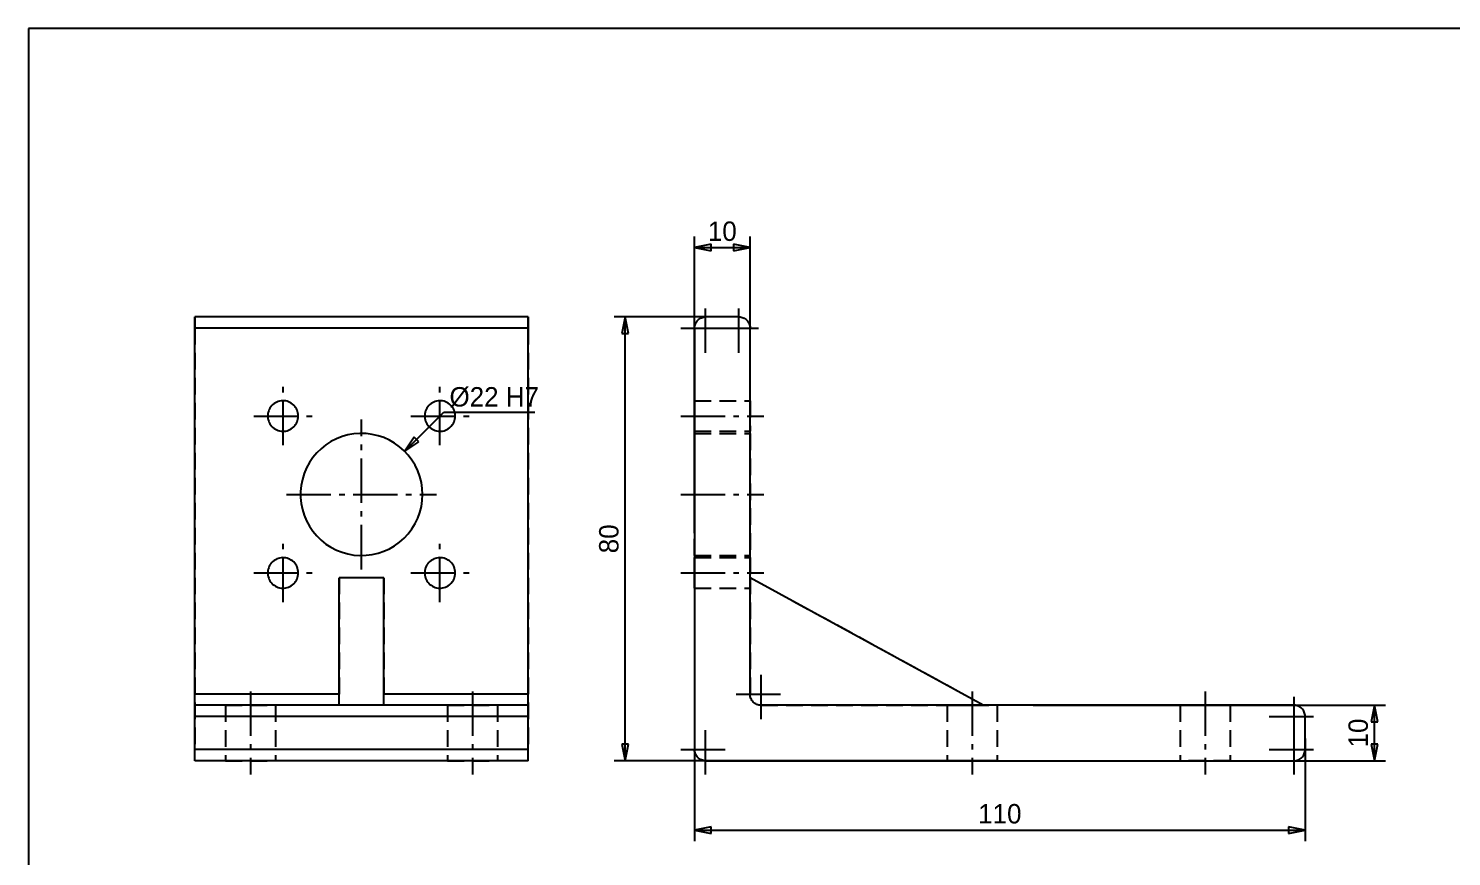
# Model space of a CAD drawing. Header units: millimetres. Extents: x 10 to 410, y 10 to 287.
# Drawn here: x 10 to 266.4, y 137.7 to 287 of the extents above; entities that cross this region are included whole.
import ezdxf
from ezdxf.enums import TextEntityAlignment as Align

# ---------------------------------------------------------------- set-up
doc = ezdxf.new("R2010")
doc.units = ezdxf.units.MM
doc.linetypes.add('CENTER', pattern=[12, 8, -1.5, 1, -1.5])
doc.linetypes.add('HIDDEN', pattern=[4.5, 3, -1.5])

msp = doc.modelspace()

# ---------------------------------------------------------------- linework, layer by layer
at = {"layer": 'CERCEVE', "linetype": 'CONTINUOUS'}
for p, q in [((410, 287), (10, 287)), ((10, 287), (10, 10))]:
    msp.add_line(p, q, dxfattribs=at)
at = {"layer": 'EKSEN', "linetype": 'CENTER'}
for p, q in [((132, 228.5), (132, 237.5)), ((138, 228.5), (138, 237.5)), ((80, 233), (60, 233)), ((127.5, 233), (136.5, 233)), ((133.5, 233), (142.5, 233)), ((55.86, 211.89), (55.86, 222.39)), ((84.14, 211.89), (84.14, 222.39)), ((50.61, 217.14), (61.11, 217.14)), ((70, 189.5), (70, 216.5)), ((78.89, 217.14), (89.39, 217.14)), ((127.5, 217.14), (142.5, 217.14)), ((56.5, 203), (83.5, 203)), ((127.5, 203), (142.5, 203)), ((55.86, 183.61), (55.86, 194.11)), ((84.14, 183.61), (84.14, 194.11)), ((50.61, 188.86), (61.11, 188.86)), ((78.89, 188.86), (89.39, 188.86)), ((127.5, 188.86), (142.5, 188.86)), ((142, 162.5), (142, 171.5)), ((58.75, 167), (47.25, 167)), ((50, 167.5), (50, 152.5)), ((92.75, 167), (81.25, 167)), ((90, 167.5), (90, 152.5)), ((137.5, 167), (146.5, 167)), ((180, 167.5), (180, 152.5)), ((222, 167.5), (222, 152.5)), ((238, 158.5), (238, 167.5)), ((80, 163), (60, 163)), ((233.5, 163), (242.5, 163)), ((132, 152.5), (132, 161.5)), ((238, 152.5), (238, 161.5)), ((80, 157), (60, 157)), ((127.5, 157), (136.5, 157)), ((233.5, 157), (242.5, 157))]:
    msp.add_line(p, q, dxfattribs=at)
at = {"layer": 'GIZLI', "linetype": 'HIDDEN'}
for p, q in [((40, 233), (40, 235)), ((100, 235), (40, 235)), ((100, 233), (100, 235)), ((130.0096, 233.196), (130.0384, 233.3902)), ((130.0384, 233.3902), (130.0861, 233.5806)), ((130.0861, 233.5806), (130.1522, 233.7654)), ((130.1522, 233.7654), (130.2362, 233.9428)), ((130.2362, 233.9428), (130.3371, 234.1111)), ((130.3371, 234.1111), (130.454, 234.2688)), ((130.454, 234.2688), (130.5858, 234.4142)), ((130.5858, 234.4142), (130.7312, 234.546)), ((130.7312, 234.546), (130.8889, 234.6629)), ((130.8889, 234.6629), (131.0572, 234.7638)), ((131.0572, 234.7638), (131.2346, 234.8478)), ((131.2346, 234.8478), (131.4194, 234.9139)), ((131.4194, 234.9139), (131.6098, 234.9616)), ((131.6098, 234.9616), (131.804, 234.9904)), ((131.804, 234.9904), (132, 235)), ((138, 235), (132, 235)), ((138, 235), (138.196, 234.9904)), ((138.196, 234.9904), (138.3902, 234.9616)), ((138.3902, 234.9616), (138.5806, 234.9139)), ((138.5806, 234.9139), (138.7654, 234.8478)), ((138.7654, 234.8478), (138.9428, 234.7638)), ((138.9428, 234.7638), (139.1111, 234.6629)), ((139.1111, 234.6629), (139.2688, 234.546)), ((139.2688, 234.546), (139.4142, 234.4142)), ((139.4142, 234.4142), (139.546, 234.2688)), ((139.546, 234.2688), (139.6629, 234.1111)), ((139.6629, 234.1111), (139.7638, 233.9428)), ((139.7638, 233.9428), (139.8478, 233.7654)), ((139.8478, 233.7654), (139.9139, 233.5806)), ((139.9139, 233.5806), (139.9616, 233.3902)), ((139.9616, 233.3902), (139.9904, 233.196)), ((40, 233), (40, 157)), ((100, 233), (100, 157)), ((130, 233), (130.0096, 233.196)), ((130, 233), (130, 157)), ((139.9904, 233.196), (140, 233)), ((140, 167), (140, 233)), ((53.2758, 218.0806), (53.195, 217.8186)), ((53.3823, 218.3332), (53.2758, 218.0806)), ((53.5135, 218.5739), (53.3823, 218.3332)), ((53.6679, 218.8005), (53.5135, 218.5739)), ((53.8441, 219.0105), (53.6679, 218.8005)), ((54.0404, 219.2019), (53.8441, 219.0105)), ((54.2547, 219.3728), (54.0404, 219.2019)), ((54.485, 219.5216), (54.2547, 219.3728)), ((54.729, 219.6466), (54.485, 219.5216)), ((54.9842, 219.7468), (54.729, 219.6466)), ((55.2481, 219.8211), (54.9842, 219.7468)), ((55.5181, 219.8687), (55.2481, 219.8211)), ((55.7914, 219.8891), (55.5181, 219.8687)), ((56.0655, 219.8823), (55.7914, 219.8891)), ((56.3375, 219.8482), (56.0655, 219.8823)), ((56.6048, 219.7872), (56.3375, 219.8482)), ((56.8647, 219.6999), (56.6048, 219.7872)), ((57.1146, 219.5871), (56.8647, 219.6999)), ((57.352, 219.4501), (57.1146, 219.5871)), ((57.5746, 219.29), (57.352, 219.4501)), ((57.7802, 219.1086), (57.5746, 219.29)), ((57.9666, 218.9077), (57.7802, 219.1086)), ((58.1322, 218.6891), (57.9666, 218.9077)), ((58.2751, 218.4552), (58.1322, 218.6891)), ((58.3941, 218.2082), (58.2751, 218.4552)), ((58.4878, 217.9506), (58.3941, 218.2082)), ((58.5555, 217.6849), (58.4878, 217.9506)), ((81.5558, 218.0806), (81.475, 217.8186)), ((81.6623, 218.3332), (81.5558, 218.0806)), ((81.7935, 218.5739), (81.6623, 218.3332)), ((81.9479, 218.8005), (81.7935, 218.5739)), ((82.1241, 219.0105), (81.9479, 218.8005)), ((82.3204, 219.2019), (82.1241, 219.0105)), ((82.5347, 219.3728), (82.3204, 219.2019)), ((82.765, 219.5216), (82.5347, 219.3728)), ((83.009, 219.6466), (82.765, 219.5216)), ((83.2642, 219.7468), (83.009, 219.6466)), ((83.5281, 219.8211), (83.2642, 219.7468)), ((83.7981, 219.8687), (83.5281, 219.8211)), ((84.0714, 219.8891), (83.7981, 219.8687)), ((84.3455, 219.8823), (84.0714, 219.8891)), ((84.6175, 219.8482), (84.3455, 219.8823)), ((84.8848, 219.7872), (84.6175, 219.8482)), ((85.1447, 219.6999), (84.8848, 219.7872)), ((85.3946, 219.5871), (85.1447, 219.6999)), ((85.632, 219.4501), (85.3946, 219.5871)), ((85.8546, 219.29), (85.632, 219.4501)), ((86.0602, 219.1086), (85.8546, 219.29)), ((86.2466, 218.9077), (86.0602, 219.1086)), ((86.4122, 218.6891), (86.2466, 218.9077)), ((86.5551, 218.4552), (86.4122, 218.6891)), ((86.6741, 218.2082), (86.5551, 218.4552)), ((86.7678, 217.9506), (86.6741, 218.2082)), ((86.8355, 217.6849), (86.7678, 217.9506)), ((130, 217.14), (130, 219.89)), ((130, 219.89), (130, 214.39)), ((130, 217.14), (130, 219.89)), ((130, 219.89), (130, 214.39)), ((130, 219.89), (140, 219.89)), ((130, 219.89), (140, 219.89)), ((140, 217.14), (140, 219.89)), ((140, 219.89), (140, 214.39)), ((140, 217.14), (140, 219.89)), ((140, 219.89), (140, 214.39)), ((53.1407, 217.5499), (53.1134, 217.2771)), ((53.1134, 217.2771), (53.1134, 217.0029)), ((53.1134, 217.0029), (53.1407, 216.7301)), ((53.195, 217.8186), (53.1407, 217.5499)), ((53.1407, 216.7301), (53.195, 216.4614)), ((53.195, 216.4614), (53.2758, 216.1994)), ((53.2758, 216.1994), (53.3823, 215.9468)), ((53.3823, 215.9468), (53.5135, 215.7061)), ((53.5135, 215.7061), (53.6679, 215.4795)), ((53.6679, 215.4795), (53.8441, 215.2695)), ((57.7802, 215.1714), (57.9666, 215.3723)), ((57.9666, 215.3723), (58.1322, 215.5909)), ((58.1322, 215.5909), (58.2751, 215.8248)), ((58.2751, 215.8248), (58.3941, 216.0718)), ((58.3941, 216.0718), (58.4878, 216.3294)), ((58.4878, 216.3294), (58.5555, 216.5951)), ((58.5963, 217.4138), (58.5555, 217.6849)), ((58.5555, 216.5951), (58.5963, 216.8662)), ((58.61, 217.14), (58.5963, 217.4138)), ((58.5963, 216.8662), (58.61, 217.14)), ((81.4207, 217.5499), (81.3934, 217.2771)), ((81.3934, 217.2771), (81.3934, 217.0029)), ((81.3934, 217.0029), (81.4207, 216.7301)), ((81.475, 217.8186), (81.4207, 217.5499)), ((81.4207, 216.7301), (81.475, 216.4614)), ((81.475, 216.4614), (81.5558, 216.1994)), ((81.5558, 216.1994), (81.6623, 215.9468)), ((81.6623, 215.9468), (81.7935, 215.7061)), ((81.7935, 215.7061), (81.9479, 215.4795)), ((81.9479, 215.4795), (82.1241, 215.2695)), ((86.0602, 215.1714), (86.2466, 215.3723)), ((86.2466, 215.3723), (86.4122, 215.5909)), ((86.4122, 215.5909), (86.5551, 215.8248)), ((86.5551, 215.8248), (86.6741, 216.0718)), ((86.6741, 216.0718), (86.7678, 216.3294)), ((86.7678, 216.3294), (86.8355, 216.5951)), ((86.8763, 217.4138), (86.8355, 217.6849)), ((86.8355, 216.5951), (86.8763, 216.8662)), ((86.89, 217.14), (86.8763, 217.4138)), ((86.8763, 216.8662), (86.89, 217.14)), ((130, 214.39), (130, 217.14)), ((130, 214.39), (130, 217.14)), ((140, 214.39), (140, 217.14)), ((140, 214.39), (140, 217.14)), ((53.8441, 215.2695), (54.0404, 215.0781)), ((54.0404, 215.0781), (54.2547, 214.9072)), ((54.2547, 214.9072), (54.485, 214.7584)), ((54.485, 214.7584), (54.729, 214.6334)), ((54.729, 214.6334), (54.9842, 214.5332)), ((54.9842, 214.5332), (55.2481, 214.4589)), ((55.2481, 214.4589), (55.5181, 214.4113)), ((55.5181, 214.4113), (55.7914, 214.3909)), ((55.7914, 214.3909), (56.0655, 214.3977)), ((56.0655, 214.3977), (56.3375, 214.4318)), ((56.3375, 214.4318), (56.6048, 214.4928)), ((56.6048, 214.4928), (56.8647, 214.5801)), ((56.8647, 214.5801), (57.1146, 214.6929)), ((57.1146, 214.6929), (57.352, 214.8299)), ((57.352, 214.8299), (57.5746, 214.99)), ((57.5746, 214.99), (57.7802, 215.1714)), ((65.4758, 213.0266), (64.5, 212.5263)), ((66.4966, 213.4272), (65.4758, 213.0266)), ((67.5523, 213.7242), (66.4966, 213.4272)), ((68.6322, 213.9146), (67.5523, 213.7242)), ((69.7258, 213.9966), (68.6322, 213.9146)), ((70.822, 213.9692), (69.7258, 213.9966)), ((71.9101, 213.8329), (70.822, 213.9692)), ((72.9792, 213.5889), (71.9101, 213.8329)), ((74.0188, 213.2396), (72.9792, 213.5889)), ((75.0183, 212.7886), (74.0188, 213.2396)), ((82.1241, 215.2695), (82.3204, 215.0781)), ((82.3204, 215.0781), (82.5347, 214.9072)), ((82.5347, 214.9072), (82.765, 214.7584)), ((82.765, 214.7584), (83.009, 214.6334)), ((83.009, 214.6334), (83.2642, 214.5332)), ((83.2642, 214.5332), (83.5281, 214.4589)), ((83.5281, 214.4589), (83.7981, 214.4113)), ((83.7981, 214.4113), (84.0714, 214.3909)), ((84.0714, 214.3909), (84.3455, 214.3977)), ((84.3455, 214.3977), (84.6175, 214.4318)), ((84.6175, 214.4318), (84.8848, 214.4928)), ((84.8848, 214.4928), (85.1447, 214.5801)), ((85.1447, 214.5801), (85.3946, 214.6929)), ((85.3946, 214.6929), (85.632, 214.8299)), ((85.632, 214.8299), (85.8546, 214.99)), ((85.8546, 214.99), (86.0602, 215.1714)), ((130, 214.39), (140, 214.39)), ((130, 214.39), (140, 214.39)), ((130, 203), (130, 214)), ((130, 214), (130, 192)), ((130, 214), (140, 214)), ((140, 203), (140, 214)), ((140, 214), (140, 192)), ((61.9364, 210.4819), (61.2315, 209.6418)), ((62.7215, 211.2476), (61.9364, 210.4819)), ((63.5788, 211.9313), (62.7215, 211.2476)), ((64.5, 212.5263), (63.5788, 211.9313)), ((75.968, 212.2403), (75.0183, 212.7886)), ((76.8584, 211.6001), (75.968, 212.2403)), ((77.6806, 210.8745), (76.8584, 211.6001)), ((78.4265, 210.0707), (77.6806, 210.8745)), ((60.0893, 207.7727), (59.6634, 206.7622)), ((60.6138, 208.7358), (60.0893, 207.7727)), ((61.2315, 209.6418), (60.6138, 208.7358)), ((79.0886, 209.1965), (78.4265, 210.0707)), ((79.6604, 208.2608), (79.0886, 209.1965)), ((80.1362, 207.2728), (79.6604, 208.2608)), ((59.3401, 205.7143), (59.1229, 204.6395)), ((59.6634, 206.7622), (59.3401, 205.7143)), ((80.5113, 206.2423), (80.1362, 207.2728)), ((80.7819, 205.1796), (80.5113, 206.2423)), ((80.9453, 204.0952), (80.7819, 205.1796)), ((59.1229, 204.6395), (59.0137, 203.5483)), ((59.0137, 203.5483), (59.0137, 202.4517)), ((81, 203), (80.9453, 204.0952)), ((80.9453, 201.9048), (81, 203)), ((130, 192), (130, 203)), ((140, 192), (140, 203)), ((59.0137, 202.4517), (59.1229, 201.3605)), ((59.1229, 201.3605), (59.3401, 200.2857)), ((59.3401, 200.2857), (59.6634, 199.2378)), ((80.5113, 199.7577), (80.7819, 200.8204)), ((80.7819, 200.8204), (80.9453, 201.9048)), ((59.6634, 199.2378), (60.0893, 198.2273)), ((60.0893, 198.2273), (60.6138, 197.2642)), ((79.0886, 196.8035), (79.6604, 197.7392)), ((79.6604, 197.7392), (80.1362, 198.7272)), ((80.1362, 198.7272), (80.5113, 199.7577)), ((60.6138, 197.2642), (61.2315, 196.3582)), ((61.2315, 196.3582), (61.9364, 195.5181)), ((61.9364, 195.5181), (62.7215, 194.7524)), ((76.8584, 194.3999), (77.6806, 195.1255)), ((77.6806, 195.1255), (78.4265, 195.9293)), ((78.4265, 195.9293), (79.0886, 196.8035)), ((62.7215, 194.7524), (63.5788, 194.0687)), ((63.5788, 194.0687), (64.5, 193.4737)), ((64.5, 193.4737), (65.4758, 192.9734)), ((65.4758, 192.9734), (66.4966, 192.5728)), ((66.4966, 192.5728), (67.5523, 192.2758)), ((71.9101, 192.1671), (72.9792, 192.4111)), ((72.9792, 192.4111), (74.0188, 192.7604)), ((74.0188, 192.7604), (75.0183, 193.2114)), ((75.0183, 193.2114), (75.968, 193.7597)), ((75.968, 193.7597), (76.8584, 194.3999)), ((53.2758, 189.8006), (53.195, 189.5386)), ((53.3823, 190.0532), (53.2758, 189.8006)), ((53.5135, 190.2939), (53.3823, 190.0532)), ((53.6679, 190.5205), (53.5135, 190.2939)), ((53.8441, 190.7305), (53.6679, 190.5205)), ((54.0404, 190.9219), (53.8441, 190.7305)), ((54.2547, 191.0928), (54.0404, 190.9219)), ((54.485, 191.2416), (54.2547, 191.0928)), ((54.729, 191.3666), (54.485, 191.2416)), ((54.9842, 191.4668), (54.729, 191.3666)), ((55.2481, 191.5411), (54.9842, 191.4668)), ((55.5181, 191.5887), (55.2481, 191.5411)), ((55.7914, 191.6091), (55.5181, 191.5887)), ((56.0655, 191.6023), (55.7914, 191.6091)), ((56.3375, 191.5682), (56.0655, 191.6023)), ((56.6048, 191.5072), (56.3375, 191.5682)), ((56.8647, 191.4199), (56.6048, 191.5072)), ((57.1146, 191.3071), (56.8647, 191.4199)), ((57.352, 191.1701), (57.1146, 191.3071)), ((57.5746, 191.01), (57.352, 191.1701)), ((57.7802, 190.8286), (57.5746, 191.01)), ((57.9666, 190.6277), (57.7802, 190.8286)), ((58.1322, 190.4091), (57.9666, 190.6277)), ((58.2751, 190.1752), (58.1322, 190.4091)), ((58.3941, 189.9282), (58.2751, 190.1752)), ((58.4878, 189.6706), (58.3941, 189.9282)), ((67.5523, 192.2758), (68.6322, 192.0854)), ((68.6322, 192.0854), (69.7258, 192.0034)), ((69.7258, 192.0034), (70.822, 192.0308)), ((70.822, 192.0308), (71.9101, 192.1671)), ((81.5558, 189.8006), (81.475, 189.5386)), ((81.6623, 190.0532), (81.5558, 189.8006)), ((81.7935, 190.2939), (81.6623, 190.0532)), ((81.9479, 190.5205), (81.7935, 190.2939)), ((82.1241, 190.7305), (81.9479, 190.5205)), ((82.3204, 190.9219), (82.1241, 190.7305)), ((82.5347, 191.0928), (82.3204, 190.9219)), ((82.765, 191.2416), (82.5347, 191.0928)), ((83.009, 191.3666), (82.765, 191.2416)), ((83.2642, 191.4668), (83.009, 191.3666)), ((83.5281, 191.5411), (83.2642, 191.4668)), ((83.7981, 191.5887), (83.5281, 191.5411)), ((84.0714, 191.6091), (83.7981, 191.5887)), ((84.3455, 191.6023), (84.0714, 191.6091)), ((84.6175, 191.5682), (84.3455, 191.6023)), ((84.8848, 191.5072), (84.6175, 191.5682)), ((85.1447, 191.4199), (84.8848, 191.5072)), ((85.3946, 191.3071), (85.1447, 191.4199)), ((85.632, 191.1701), (85.3946, 191.3071)), ((85.8546, 191.01), (85.632, 191.1701)), ((86.0602, 190.8286), (85.8546, 191.01)), ((86.2466, 190.6277), (86.0602, 190.8286)), ((86.4122, 190.4091), (86.2466, 190.6277)), ((86.5551, 190.1752), (86.4122, 190.4091)), ((86.6741, 189.9282), (86.5551, 190.1752)), ((86.7678, 189.6706), (86.6741, 189.9282)), ((130, 192), (140, 192)), ((130, 188.86), (130, 191.61)), ((130, 191.61), (130, 186.11)), ((130, 188.86), (130, 191.61)), ((130, 191.61), (130, 186.11)), ((130, 191.61), (140, 191.61)), ((130, 191.61), (140, 191.61)), ((140, 188.86), (140, 191.61)), ((140, 191.61), (140, 186.11)), ((140, 188.86), (140, 191.61)), ((140, 191.61), (140, 186.11)), ((53.1407, 189.2699), (53.1134, 188.9971)), ((53.1134, 188.9971), (53.1134, 188.7229)), ((53.1134, 188.7229), (53.1407, 188.4501)), ((53.195, 189.5386), (53.1407, 189.2699)), ((53.1407, 188.4501), (53.195, 188.1814)), ((53.195, 188.1814), (53.2758, 187.9194)), ((53.2758, 187.9194), (53.3823, 187.6668)), ((53.3823, 187.6668), (53.5135, 187.4261)), ((53.5135, 187.4261), (53.6679, 187.1995)), ((53.6679, 187.1995), (53.8441, 186.9895)), ((57.9666, 187.0923), (58.1322, 187.3109)), ((58.1322, 187.3109), (58.2751, 187.5448)), ((58.2751, 187.5448), (58.3941, 187.7918)), ((58.3941, 187.7918), (58.4878, 188.0494)), ((58.5555, 189.4049), (58.4878, 189.6706)), ((58.4878, 188.0494), (58.5555, 188.3151)), ((58.5963, 189.1338), (58.5555, 189.4049)), ((58.5555, 188.3151), (58.5963, 188.5862)), ((58.61, 188.86), (58.5963, 189.1338)), ((58.5963, 188.5862), (58.61, 188.86)), ((66, 188), (66, 167)), ((74, 188), (74, 167)), ((81.4207, 189.2699), (81.3934, 188.9971)), ((81.3934, 188.9971), (81.3934, 188.7229)), ((81.3934, 188.7229), (81.4207, 188.4501)), ((81.475, 189.5386), (81.4207, 189.2699)), ((81.4207, 188.4501), (81.475, 188.1814)), ((81.475, 188.1814), (81.5558, 187.9194)), ((81.5558, 187.9194), (81.6623, 187.6668)), ((81.6623, 187.6668), (81.7935, 187.4261)), ((81.7935, 187.4261), (81.9479, 187.1995)), ((81.9479, 187.1995), (82.1241, 186.9895)), ((86.2466, 187.0923), (86.4122, 187.3109)), ((86.4122, 187.3109), (86.5551, 187.5448)), ((86.5551, 187.5448), (86.6741, 187.7918)), ((86.6741, 187.7918), (86.7678, 188.0494)), ((86.8355, 189.4049), (86.7678, 189.6706)), ((86.7678, 188.0494), (86.8355, 188.3151)), ((86.8763, 189.1338), (86.8355, 189.4049)), ((86.8355, 188.3151), (86.8763, 188.5862)), ((86.89, 188.86), (86.8763, 189.1338)), ((86.8763, 188.5862), (86.89, 188.86)), ((130, 186.11), (130, 188.86)), ((130, 186.11), (130, 188.86)), ((140, 186.11), (140, 188.86)), ((140, 186.11), (140, 188.86)), ((140, 188), (140, 167)), ((140, 188), (140, 167)), ((182, 165), (140, 188)), ((53.8441, 186.9895), (54.0404, 186.7981)), ((54.0404, 186.7981), (54.2547, 186.6272)), ((54.2547, 186.6272), (54.485, 186.4784)), ((54.485, 186.4784), (54.729, 186.3534)), ((54.729, 186.3534), (54.9842, 186.2532)), ((54.9842, 186.2532), (55.2481, 186.1789)), ((55.2481, 186.1789), (55.5181, 186.1313)), ((55.5181, 186.1313), (55.7914, 186.1109)), ((55.7914, 186.1109), (56.0655, 186.1177)), ((56.0655, 186.1177), (56.3375, 186.1518)), ((56.3375, 186.1518), (56.6048, 186.2128)), ((56.6048, 186.2128), (56.8647, 186.3001)), ((56.8647, 186.3001), (57.1146, 186.4129)), ((57.1146, 186.4129), (57.352, 186.5499)), ((57.352, 186.5499), (57.5746, 186.71)), ((57.5746, 186.71), (57.7802, 186.8914)), ((57.7802, 186.8914), (57.9666, 187.0923)), ((82.1241, 186.9895), (82.3204, 186.7981)), ((82.3204, 186.7981), (82.5347, 186.6272)), ((82.5347, 186.6272), (82.765, 186.4784)), ((82.765, 186.4784), (83.009, 186.3534)), ((83.009, 186.3534), (83.2642, 186.2532)), ((83.2642, 186.2532), (83.5281, 186.1789)), ((83.5281, 186.1789), (83.7981, 186.1313)), ((83.7981, 186.1313), (84.0714, 186.1109)), ((84.0714, 186.1109), (84.3455, 186.1177)), ((84.3455, 186.1177), (84.6175, 186.1518)), ((84.6175, 186.1518), (84.8848, 186.2128)), ((84.8848, 186.2128), (85.1447, 186.3001)), ((85.1447, 186.3001), (85.3946, 186.4129)), ((85.3946, 186.4129), (85.632, 186.5499)), ((85.632, 186.5499), (85.8546, 186.71)), ((85.8546, 186.71), (86.0602, 186.8914)), ((86.0602, 186.8914), (86.2466, 187.0923)), ((130, 186.11), (140, 186.11)), ((130, 186.11), (140, 186.11)), ((66, 165), (66, 167)), ((74, 165), (74, 167)), ((140.0096, 166.804), (140, 167)), ((140.0096, 166.804), (140, 167)), ((140.0096, 166.804), (140, 167)), ((140.0384, 166.6098), (140.0096, 166.804)), ((140.0384, 166.6098), (140.0096, 166.804)), ((140.0384, 166.6098), (140.0096, 166.804)), ((66, 165), (40, 165)), ((54.5, 165), (45.5, 165)), ((45.5, 165), (50, 165)), ((54.5, 165), (45.5, 165)), ((45.5, 165), (50, 165)), ((45.5, 165), (45.5, 155)), ((45.5, 165), (45.5, 155)), ((50, 165), (54.5, 165)), ((50, 165), (54.5, 165)), ((54.5, 165), (54.5, 155)), ((54.5, 165), (54.5, 155)), ((74, 165), (66, 165)), ((100, 165), (74, 165)), ((94.5, 165), (85.5, 165)), ((85.5, 165), (90, 165)), ((94.5, 165), (85.5, 165)), ((85.5, 165), (90, 165)), ((85.5, 165), (85.5, 155)), ((85.5, 165), (85.5, 155)), ((90, 165), (94.5, 165)), ((90, 165), (94.5, 165)), ((94.5, 165), (94.5, 155)), ((94.5, 165), (94.5, 155)), ((140.0861, 166.4194), (140.0384, 166.6098)), ((140.0861, 166.4194), (140.0384, 166.6098)), ((140.0861, 166.4194), (140.0384, 166.6098)), ((140.1522, 166.2346), (140.0861, 166.4194)), ((140.1522, 166.2346), (140.0861, 166.4194)), ((140.1522, 166.2346), (140.0861, 166.4194)), ((140.2362, 166.0572), (140.1522, 166.2346)), ((140.2362, 166.0572), (140.1522, 166.2346)), ((140.2362, 166.0572), (140.1522, 166.2346)), ((140.3371, 165.8889), (140.2362, 166.0572)), ((140.3371, 165.8889), (140.2362, 166.0572)), ((140.3371, 165.8889), (140.2362, 166.0572)), ((140.454, 165.7312), (140.3371, 165.8889)), ((140.454, 165.7312), (140.3371, 165.8889)), ((140.454, 165.7312), (140.3371, 165.8889)), ((140.5858, 165.5858), (140.454, 165.7312)), ((140.5858, 165.5858), (140.454, 165.7312)), ((140.5858, 165.5858), (140.454, 165.7312)), ((140.7312, 165.454), (140.5858, 165.5858)), ((140.7312, 165.454), (140.5858, 165.5858)), ((140.7312, 165.454), (140.5858, 165.5858)), ((140.8889, 165.3371), (140.7312, 165.454)), ((140.8889, 165.3371), (140.7312, 165.454)), ((140.8889, 165.3371), (140.7312, 165.454)), ((141.0572, 165.2362), (140.8889, 165.3371)), ((141.0572, 165.2362), (140.8889, 165.3371)), ((141.0572, 165.2362), (140.8889, 165.3371)), ((141.2346, 165.1522), (141.0572, 165.2362)), ((141.2346, 165.1522), (141.0572, 165.2362)), ((141.2346, 165.1522), (141.0572, 165.2362)), ((141.4194, 165.0861), (141.2346, 165.1522)), ((141.4194, 165.0861), (141.2346, 165.1522)), ((141.4194, 165.0861), (141.2346, 165.1522)), ((141.6098, 165.0384), (141.4194, 165.0861)), ((141.6098, 165.0384), (141.4194, 165.0861)), ((141.6098, 165.0384), (141.4194, 165.0861)), ((141.804, 165.0096), (141.6098, 165.0384)), ((141.804, 165.0096), (141.6098, 165.0384)), ((141.804, 165.0096), (141.6098, 165.0384)), ((142, 165), (141.804, 165.0096)), ((142, 165), (141.804, 165.0096)), ((142, 165), (141.804, 165.0096)), ((238, 165), (142, 165)), ((142, 165), (182, 165)), ((142, 165), (182, 165)), ((175.5, 165), (175.5, 155)), ((175.5, 165), (184.5, 165)), ((184.5, 165), (175.5, 165)), ((175.5, 165), (175.5, 155)), ((175.5, 165), (184.5, 165)), ((184.5, 165), (175.5, 165)), ((184.5, 165), (184.5, 155)), ((184.5, 165), (184.5, 155)), ((217.5, 165), (217.5, 155)), ((217.5, 165), (226.5, 165)), ((226.5, 165), (217.5, 165)), ((217.5, 165), (217.5, 155)), ((217.5, 165), (226.5, 165)), ((226.5, 165), (217.5, 165)), ((226.5, 165), (226.5, 155)), ((226.5, 165), (226.5, 155)), ((238.196, 164.9904), (238, 165)), ((238.3902, 164.9616), (238.196, 164.9904)), ((238.5806, 164.9139), (238.3902, 164.9616)), ((238.7654, 164.8478), (238.5806, 164.9139)), ((238.9428, 164.7638), (238.7654, 164.8478)), ((239.1111, 164.6629), (238.9428, 164.7638)), ((239.2688, 164.546), (239.1111, 164.6629)), ((239.4142, 164.4142), (239.2688, 164.546)), ((239.546, 164.2688), (239.4142, 164.4142)), ((239.6629, 164.1111), (239.546, 164.2688)), ((239.7638, 163.9428), (239.6629, 164.1111)), ((239.8478, 163.7654), (239.7638, 163.9428)), ((239.9139, 163.5806), (239.8478, 163.7654)), ((239.9616, 163.3902), (239.9139, 163.5806)), ((239.9904, 163.196), (239.9616, 163.3902)), ((240, 163), (239.9904, 163.196)), ((240, 157), (240, 163)), ((40, 155), (40, 157)), ((100, 155), (100, 157)), ((130.0096, 156.804), (130, 157)), ((130.0384, 156.6098), (130.0096, 156.804)), ((130.0861, 156.4194), (130.0384, 156.6098)), ((130.1522, 156.2346), (130.0861, 156.4194)), ((239.8478, 156.2346), (239.9139, 156.4194)), ((239.9139, 156.4194), (239.9616, 156.6098)), ((239.9616, 156.6098), (239.9904, 156.804)), ((239.9904, 156.804), (240, 157)), ((100, 155), (40, 155)), ((54.5, 155), (45.5, 155)), ((45.5, 155), (50, 155)), ((54.5, 155), (45.5, 155)), ((45.5, 155), (50, 155)), ((50, 155), (54.5, 155)), ((50, 155), (54.5, 155)), ((94.5, 155), (85.5, 155)), ((85.5, 155), (90, 155)), ((94.5, 155), (85.5, 155)), ((85.5, 155), (90, 155)), ((90, 155), (94.5, 155)), ((90, 155), (94.5, 155)), ((130.2362, 156.0572), (130.1522, 156.2346)), ((130.3371, 155.8889), (130.2362, 156.0572)), ((130.454, 155.7312), (130.3371, 155.8889)), ((130.5858, 155.5858), (130.454, 155.7312)), ((130.7312, 155.454), (130.5858, 155.5858)), ((130.8889, 155.3371), (130.7312, 155.454)), ((131.0572, 155.2362), (130.8889, 155.3371)), ((131.2346, 155.1522), (131.0572, 155.2362)), ((131.4194, 155.0861), (131.2346, 155.1522)), ((131.6098, 155.0384), (131.4194, 155.0861)), ((131.804, 155.0096), (131.6098, 155.0384)), ((132, 155), (131.804, 155.0096)), ((132, 155), (238, 155)), ((175.5, 155), (184.5, 155)), ((184.5, 155), (175.5, 155)), ((175.5, 155), (184.5, 155)), ((184.5, 155), (175.5, 155)), ((217.5, 155), (226.5, 155)), ((226.5, 155), (217.5, 155)), ((217.5, 155), (226.5, 155)), ((226.5, 155), (217.5, 155)), ((238, 155), (238.196, 155.0096)), ((238.196, 155.0096), (238.3902, 155.0384)), ((238.3902, 155.0384), (238.5806, 155.0861)), ((238.5806, 155.0861), (238.7654, 155.1522)), ((238.7654, 155.1522), (238.9428, 155.2362)), ((238.9428, 155.2362), (239.1111, 155.3371)), ((239.1111, 155.3371), (239.2688, 155.454)), ((239.2688, 155.454), (239.4142, 155.5858)), ((239.4142, 155.5858), (239.546, 155.7312)), ((239.546, 155.7312), (239.6629, 155.8889)), ((239.6629, 155.8889), (239.7638, 156.0572)), ((239.7638, 156.0572), (239.8478, 156.2346))]:
    msp.add_line(p, q, dxfattribs=at)
at = {"layer": 'GORUNEN', "linetype": 'CONTINUOUS'}
for p, q in [((40, 235), (40, 233)), ((100, 235), (40, 235)), ((100, 235), (100, 233)), ((130.0096, 233.196), (130.0384, 233.3902)), ((130.0384, 233.3902), (130.0861, 233.5806)), ((130.0861, 233.5806), (130.1522, 233.7654)), ((130.1522, 233.7654), (130.2362, 233.9428)), ((130.2362, 233.9428), (130.3371, 234.1111)), ((130.3371, 234.1111), (130.454, 234.2688)), ((130.454, 234.2688), (130.5858, 234.4142)), ((130.5858, 234.4142), (130.7312, 234.546)), ((130.7312, 234.546), (130.8889, 234.6629)), ((130.8889, 234.6629), (131.0572, 234.7638)), ((131.0572, 234.7638), (131.2346, 234.8478)), ((131.2346, 234.8478), (131.4194, 234.9139)), ((131.4194, 234.9139), (131.6098, 234.9616)), ((131.6098, 234.9616), (131.804, 234.9904)), ((131.804, 234.9904), (132, 235)), ((138, 235), (132, 235)), ((138, 235), (138.196, 234.9904)), ((138.196, 234.9904), (138.3902, 234.9616)), ((138.3902, 234.9616), (138.5806, 234.9139)), ((138.5806, 234.9139), (138.7654, 234.8478)), ((138.7654, 234.8478), (138.9428, 234.7638)), ((138.9428, 234.7638), (139.1111, 234.6629)), ((139.1111, 234.6629), (139.2688, 234.546)), ((139.2688, 234.546), (139.4142, 234.4142)), ((139.4142, 234.4142), (139.546, 234.2688)), ((139.546, 234.2688), (139.6629, 234.1111)), ((139.6629, 234.1111), (139.7638, 233.9428)), ((139.7638, 233.9428), (139.8478, 233.7654)), ((139.8478, 233.7654), (139.9139, 233.5806)), ((139.9139, 233.5806), (139.9616, 233.3902)), ((139.9616, 233.3902), (139.9904, 233.196)), ((40, 167), (40, 233)), ((100, 167), (100, 233)), ((130, 233), (130.0096, 233.196)), ((130, 233), (130, 157)), ((139.9904, 233.196), (140, 233)), ((140, 167), (140, 233)), ((53.2758, 218.0806), (53.195, 217.8186)), ((53.3823, 218.3332), (53.2758, 218.0806)), ((53.5135, 218.5739), (53.3823, 218.3332)), ((53.6679, 218.8005), (53.5135, 218.5739)), ((53.8441, 219.0105), (53.6679, 218.8005)), ((54.0404, 219.2019), (53.8441, 219.0105)), ((54.2547, 219.3728), (54.0404, 219.2019)), ((54.485, 219.5216), (54.2547, 219.3728)), ((54.729, 219.6466), (54.485, 219.5216)), ((54.9842, 219.7468), (54.729, 219.6466)), ((55.2481, 219.8211), (54.9842, 219.7468)), ((55.5181, 219.8687), (55.2481, 219.8211)), ((55.7914, 219.8891), (55.5181, 219.8687)), ((56.0655, 219.8823), (55.7914, 219.8891)), ((56.3375, 219.8482), (56.0655, 219.8823)), ((56.6048, 219.7872), (56.3375, 219.8482)), ((56.8647, 219.6999), (56.6048, 219.7872)), ((57.1146, 219.5871), (56.8647, 219.6999)), ((57.352, 219.4501), (57.1146, 219.5871)), ((57.5746, 219.29), (57.352, 219.4501)), ((57.7802, 219.1086), (57.5746, 219.29)), ((57.9666, 218.9077), (57.7802, 219.1086)), ((58.1322, 218.6891), (57.9666, 218.9077)), ((58.2751, 218.4552), (58.1322, 218.6891)), ((58.3941, 218.2082), (58.2751, 218.4552)), ((58.4878, 217.9506), (58.3941, 218.2082)), ((58.5555, 217.6849), (58.4878, 217.9506)), ((81.5558, 218.0806), (81.475, 217.8186)), ((81.6623, 218.3332), (81.5558, 218.0806)), ((81.7935, 218.5739), (81.6623, 218.3332)), ((81.9479, 218.8005), (81.7935, 218.5739)), ((82.1241, 219.0105), (81.9479, 218.8005)), ((82.3204, 219.2019), (82.1241, 219.0105)), ((82.5347, 219.3728), (82.3204, 219.2019)), ((82.765, 219.5216), (82.5347, 219.3728)), ((83.009, 219.6466), (82.765, 219.5216)), ((83.2642, 219.7468), (83.009, 219.6466)), ((83.5281, 219.8211), (83.2642, 219.7468)), ((83.7981, 219.8687), (83.5281, 219.8211)), ((84.0714, 219.8891), (83.7981, 219.8687)), ((84.3455, 219.8823), (84.0714, 219.8891)), ((84.6175, 219.8482), (84.3455, 219.8823)), ((84.8848, 219.7872), (84.6175, 219.8482)), ((85.1447, 219.6999), (84.8848, 219.7872)), ((85.3946, 219.5871), (85.1447, 219.6999)), ((85.632, 219.4501), (85.3946, 219.5871)), ((85.8546, 219.29), (85.632, 219.4501)), ((86.0602, 219.1086), (85.8546, 219.29)), ((86.2466, 218.9077), (86.0602, 219.1086)), ((86.4122, 218.6891), (86.2466, 218.9077)), ((86.5551, 218.4552), (86.4122, 218.6891)), ((86.6741, 218.2082), (86.5551, 218.4552)), ((86.7678, 217.9506), (86.6741, 218.2082)), ((86.8355, 217.6849), (86.7678, 217.9506)), ((53.1407, 217.5499), (53.1134, 217.2771)), ((53.1134, 217.2771), (53.1134, 217.0029)), ((53.1134, 217.0029), (53.1407, 216.7301)), ((53.195, 217.8186), (53.1407, 217.5499)), ((53.1407, 216.7301), (53.195, 216.4614)), ((53.195, 216.4614), (53.2758, 216.1994)), ((53.2758, 216.1994), (53.3823, 215.9468)), ((53.3823, 215.9468), (53.5135, 215.7061)), ((53.5135, 215.7061), (53.6679, 215.4795)), ((53.6679, 215.4795), (53.8441, 215.2695)), ((57.7802, 215.1714), (57.9666, 215.3723)), ((57.9666, 215.3723), (58.1322, 215.5909)), ((58.1322, 215.5909), (58.2751, 215.8248)), ((58.2751, 215.8248), (58.3941, 216.0718)), ((58.3941, 216.0718), (58.4878, 216.3294)), ((58.4878, 216.3294), (58.5555, 216.5951)), ((58.5963, 217.4138), (58.5555, 217.6849)), ((58.5555, 216.5951), (58.5963, 216.8662)), ((58.61, 217.14), (58.5963, 217.4138)), ((58.5963, 216.8662), (58.61, 217.14)), ((81.4207, 217.5499), (81.3934, 217.2771)), ((81.3934, 217.2771), (81.3934, 217.0029)), ((81.3934, 217.0029), (81.4207, 216.7301)), ((81.475, 217.8186), (81.4207, 217.5499)), ((81.4207, 216.7301), (81.475, 216.4614)), ((81.475, 216.4614), (81.5558, 216.1994)), ((81.5558, 216.1994), (81.6623, 215.9468)), ((81.6623, 215.9468), (81.7935, 215.7061)), ((81.7935, 215.7061), (81.9479, 215.4795)), ((81.9479, 215.4795), (82.1241, 215.2695)), ((86.0602, 215.1714), (86.2466, 215.3723)), ((86.2466, 215.3723), (86.4122, 215.5909)), ((86.4122, 215.5909), (86.5551, 215.8248)), ((86.5551, 215.8248), (86.6741, 216.0718)), ((86.6741, 216.0718), (86.7678, 216.3294)), ((86.7678, 216.3294), (86.8355, 216.5951)), ((86.8763, 217.4138), (86.8355, 217.6849)), ((86.8355, 216.5951), (86.8763, 216.8662)), ((86.89, 217.14), (86.8763, 217.4138)), ((86.8763, 216.8662), (86.89, 217.14)), ((53.8441, 215.2695), (54.0404, 215.0781)), ((54.0404, 215.0781), (54.2547, 214.9072)), ((54.2547, 214.9072), (54.485, 214.7584)), ((54.485, 214.7584), (54.729, 214.6334)), ((54.729, 214.6334), (54.9842, 214.5332)), ((54.9842, 214.5332), (55.2481, 214.4589)), ((55.2481, 214.4589), (55.5181, 214.4113)), ((55.5181, 214.4113), (55.7914, 214.3909)), ((55.7914, 214.3909), (56.0655, 214.3977)), ((56.0655, 214.3977), (56.3375, 214.4318)), ((56.3375, 214.4318), (56.6048, 214.4928)), ((56.6048, 214.4928), (56.8647, 214.5801)), ((56.8647, 214.5801), (57.1146, 214.6929)), ((57.1146, 214.6929), (57.352, 214.8299)), ((57.352, 214.8299), (57.5746, 214.99)), ((57.5746, 214.99), (57.7802, 215.1714)), ((65.4758, 213.0266), (64.5, 212.5263)), ((66.4966, 213.4272), (65.4758, 213.0266)), ((67.5523, 213.7242), (66.4966, 213.4272)), ((68.6322, 213.9146), (67.5523, 213.7242)), ((69.7258, 213.9966), (68.6322, 213.9146)), ((70.822, 213.9692), (69.7258, 213.9966)), ((71.9101, 213.8329), (70.822, 213.9692)), ((72.9792, 213.5889), (71.9101, 213.8329)), ((74.0188, 213.2396), (72.9792, 213.5889)), ((75.0183, 212.7886), (74.0188, 213.2396)), ((82.1241, 215.2695), (82.3204, 215.0781)), ((82.3204, 215.0781), (82.5347, 214.9072)), ((82.5347, 214.9072), (82.765, 214.7584)), ((82.765, 214.7584), (83.009, 214.6334)), ((83.009, 214.6334), (83.2642, 214.5332)), ((83.2642, 214.5332), (83.5281, 214.4589)), ((83.5281, 214.4589), (83.7981, 214.4113)), ((83.7981, 214.4113), (84.0714, 214.3909)), ((84.0714, 214.3909), (84.3455, 214.3977)), ((84.3455, 214.3977), (84.6175, 214.4318)), ((84.6175, 214.4318), (84.8848, 214.4928)), ((84.8848, 214.4928), (85.1447, 214.5801)), ((85.1447, 214.5801), (85.3946, 214.6929)), ((85.3946, 214.6929), (85.632, 214.8299)), ((85.632, 214.8299), (85.8546, 214.99)), ((85.8546, 214.99), (86.0602, 215.1714)), ((61.9364, 210.4819), (61.2315, 209.6418)), ((62.7215, 211.2476), (61.9364, 210.4819)), ((63.5788, 211.9313), (62.7215, 211.2476)), ((64.5, 212.5263), (63.5788, 211.9313)), ((75.968, 212.2403), (75.0183, 212.7886)), ((76.8584, 211.6001), (75.968, 212.2403)), ((77.6806, 210.8745), (76.8584, 211.6001)), ((78.4265, 210.0707), (77.6806, 210.8745)), ((60.0893, 207.7727), (59.6634, 206.7622)), ((60.6138, 208.7358), (60.0893, 207.7727)), ((61.2315, 209.6418), (60.6138, 208.7358)), ((79.0886, 209.1965), (78.4265, 210.0707)), ((79.6604, 208.2608), (79.0886, 209.1965)), ((80.1362, 207.2728), (79.6604, 208.2608)), ((59.3401, 205.7143), (59.1229, 204.6395)), ((59.6634, 206.7622), (59.3401, 205.7143)), ((80.5113, 206.2423), (80.1362, 207.2728)), ((80.7819, 205.1796), (80.5113, 206.2423)), ((80.9453, 204.0952), (80.7819, 205.1796)), ((59.1229, 204.6395), (59.0137, 203.5483)), ((59.0137, 203.5483), (59.0137, 202.4517)), ((81, 203), (80.9453, 204.0952)), ((80.9453, 201.9048), (81, 203)), ((59.0137, 202.4517), (59.1229, 201.3605)), ((59.1229, 201.3605), (59.3401, 200.2857)), ((59.3401, 200.2857), (59.6634, 199.2378)), ((80.5113, 199.7577), (80.7819, 200.8204)), ((80.7819, 200.8204), (80.9453, 201.9048)), ((59.6634, 199.2378), (60.0893, 198.2273)), ((60.0893, 198.2273), (60.6138, 197.2642)), ((79.0886, 196.8035), (79.6604, 197.7392)), ((79.6604, 197.7392), (80.1362, 198.7272)), ((80.1362, 198.7272), (80.5113, 199.7577)), ((60.6138, 197.2642), (61.2315, 196.3582)), ((61.2315, 196.3582), (61.9364, 195.5181)), ((61.9364, 195.5181), (62.7215, 194.7524)), ((76.8584, 194.3999), (77.6806, 195.1255)), ((77.6806, 195.1255), (78.4265, 195.9293)), ((78.4265, 195.9293), (79.0886, 196.8035)), ((62.7215, 194.7524), (63.5788, 194.0687)), ((63.5788, 194.0687), (64.5, 193.4737)), ((64.5, 193.4737), (65.4758, 192.9734)), ((65.4758, 192.9734), (66.4966, 192.5728)), ((66.4966, 192.5728), (67.5523, 192.2758)), ((71.9101, 192.1671), (72.9792, 192.4111)), ((72.9792, 192.4111), (74.0188, 192.7604)), ((74.0188, 192.7604), (75.0183, 193.2114)), ((75.0183, 193.2114), (75.968, 193.7597)), ((75.968, 193.7597), (76.8584, 194.3999)), ((53.2758, 189.8006), (53.195, 189.5386)), ((53.3823, 190.0532), (53.2758, 189.8006)), ((53.5135, 190.2939), (53.3823, 190.0532)), ((53.6679, 190.5205), (53.5135, 190.2939)), ((53.8441, 190.7305), (53.6679, 190.5205)), ((54.0404, 190.9219), (53.8441, 190.7305)), ((54.2547, 191.0928), (54.0404, 190.9219)), ((54.485, 191.2416), (54.2547, 191.0928)), ((54.729, 191.3666), (54.485, 191.2416)), ((54.9842, 191.4668), (54.729, 191.3666)), ((55.2481, 191.5411), (54.9842, 191.4668)), ((55.5181, 191.5887), (55.2481, 191.5411)), ((55.7914, 191.6091), (55.5181, 191.5887)), ((56.0655, 191.6023), (55.7914, 191.6091)), ((56.3375, 191.5682), (56.0655, 191.6023)), ((56.6048, 191.5072), (56.3375, 191.5682)), ((56.8647, 191.4199), (56.6048, 191.5072)), ((57.1146, 191.3071), (56.8647, 191.4199)), ((57.352, 191.1701), (57.1146, 191.3071)), ((57.5746, 191.01), (57.352, 191.1701)), ((57.7802, 190.8286), (57.5746, 191.01)), ((57.9666, 190.6277), (57.7802, 190.8286)), ((58.1322, 190.4091), (57.9666, 190.6277)), ((58.2751, 190.1752), (58.1322, 190.4091)), ((58.3941, 189.9282), (58.2751, 190.1752)), ((58.4878, 189.6706), (58.3941, 189.9282)), ((67.5523, 192.2758), (68.6322, 192.0854)), ((68.6322, 192.0854), (69.7258, 192.0034)), ((69.7258, 192.0034), (70.822, 192.0308)), ((70.822, 192.0308), (71.9101, 192.1671)), ((81.5558, 189.8006), (81.475, 189.5386)), ((81.6623, 190.0532), (81.5558, 189.8006)), ((81.7935, 190.2939), (81.6623, 190.0532)), ((81.9479, 190.5205), (81.7935, 190.2939)), ((82.1241, 190.7305), (81.9479, 190.5205)), ((82.3204, 190.9219), (82.1241, 190.7305)), ((82.5347, 191.0928), (82.3204, 190.9219)), ((82.765, 191.2416), (82.5347, 191.0928)), ((83.009, 191.3666), (82.765, 191.2416)), ((83.2642, 191.4668), (83.009, 191.3666)), ((83.5281, 191.5411), (83.2642, 191.4668)), ((83.7981, 191.5887), (83.5281, 191.5411)), ((84.0714, 191.6091), (83.7981, 191.5887)), ((84.3455, 191.6023), (84.0714, 191.6091)), ((84.6175, 191.5682), (84.3455, 191.6023)), ((84.8848, 191.5072), (84.6175, 191.5682)), ((85.1447, 191.4199), (84.8848, 191.5072)), ((85.3946, 191.3071), (85.1447, 191.4199)), ((85.632, 191.1701), (85.3946, 191.3071)), ((85.8546, 191.01), (85.632, 191.1701)), ((86.0602, 190.8286), (85.8546, 191.01)), ((86.2466, 190.6277), (86.0602, 190.8286)), ((86.4122, 190.4091), (86.2466, 190.6277)), ((86.5551, 190.1752), (86.4122, 190.4091)), ((86.6741, 189.9282), (86.5551, 190.1752)), ((86.7678, 189.6706), (86.6741, 189.9282)), ((53.1407, 189.2699), (53.1134, 188.9971)), ((53.1134, 188.9971), (53.1134, 188.7229)), ((53.1134, 188.7229), (53.1407, 188.4501)), ((53.195, 189.5386), (53.1407, 189.2699)), ((53.1407, 188.4501), (53.195, 188.1814)), ((53.195, 188.1814), (53.2758, 187.9194)), ((53.2758, 187.9194), (53.3823, 187.6668)), ((53.3823, 187.6668), (53.5135, 187.4261)), ((53.5135, 187.4261), (53.6679, 187.1995)), ((53.6679, 187.1995), (53.8441, 186.9895)), ((57.9666, 187.0923), (58.1322, 187.3109)), ((58.1322, 187.3109), (58.2751, 187.5448)), ((58.2751, 187.5448), (58.3941, 187.7918)), ((58.3941, 187.7918), (58.4878, 188.0494)), ((58.5555, 189.4049), (58.4878, 189.6706)), ((58.4878, 188.0494), (58.5555, 188.3151)), ((58.5963, 189.1338), (58.5555, 189.4049)), ((58.5555, 188.3151), (58.5963, 188.5862)), ((58.61, 188.86), (58.5963, 189.1338)), ((58.5963, 188.5862), (58.61, 188.86)), ((74, 188), (66, 188)), ((66, 165), (66, 188)), ((74, 165), (74, 188)), ((81.4207, 189.2699), (81.3934, 188.9971)), ((81.3934, 188.9971), (81.3934, 188.7229)), ((81.3934, 188.7229), (81.4207, 188.4501)), ((81.475, 189.5386), (81.4207, 189.2699)), ((81.4207, 188.4501), (81.475, 188.1814)), ((81.475, 188.1814), (81.5558, 187.9194)), ((81.5558, 187.9194), (81.6623, 187.6668)), ((81.6623, 187.6668), (81.7935, 187.4261)), ((81.7935, 187.4261), (81.9479, 187.1995)), ((81.9479, 187.1995), (82.1241, 186.9895)), ((86.2466, 187.0923), (86.4122, 187.3109)), ((86.4122, 187.3109), (86.5551, 187.5448)), ((86.5551, 187.5448), (86.6741, 187.7918)), ((86.6741, 187.7918), (86.7678, 188.0494)), ((86.8355, 189.4049), (86.7678, 189.6706)), ((86.7678, 188.0494), (86.8355, 188.3151)), ((86.8763, 189.1338), (86.8355, 189.4049)), ((86.8355, 188.3151), (86.8763, 188.5862)), ((86.89, 188.86), (86.8763, 189.1338)), ((86.8763, 188.5862), (86.89, 188.86)), ((182, 165), (140, 188)), ((53.8441, 186.9895), (54.0404, 186.7981)), ((54.0404, 186.7981), (54.2547, 186.6272)), ((54.2547, 186.6272), (54.485, 186.4784)), ((54.485, 186.4784), (54.729, 186.3534)), ((54.729, 186.3534), (54.9842, 186.2532)), ((54.9842, 186.2532), (55.2481, 186.1789)), ((55.2481, 186.1789), (55.5181, 186.1313)), ((55.5181, 186.1313), (55.7914, 186.1109)), ((55.7914, 186.1109), (56.0655, 186.1177)), ((56.0655, 186.1177), (56.3375, 186.1518)), ((56.3375, 186.1518), (56.6048, 186.2128)), ((56.6048, 186.2128), (56.8647, 186.3001)), ((56.8647, 186.3001), (57.1146, 186.4129)), ((57.1146, 186.4129), (57.352, 186.5499)), ((57.352, 186.5499), (57.5746, 186.71)), ((57.5746, 186.71), (57.7802, 186.8914)), ((57.7802, 186.8914), (57.9666, 187.0923)), ((82.1241, 186.9895), (82.3204, 186.7981)), ((82.3204, 186.7981), (82.5347, 186.6272)), ((82.5347, 186.6272), (82.765, 186.4784)), ((82.765, 186.4784), (83.009, 186.3534)), ((83.009, 186.3534), (83.2642, 186.2532)), ((83.2642, 186.2532), (83.5281, 186.1789)), ((83.5281, 186.1789), (83.7981, 186.1313)), ((83.7981, 186.1313), (84.0714, 186.1109)), ((84.0714, 186.1109), (84.3455, 186.1177)), ((84.3455, 186.1177), (84.6175, 186.1518)), ((84.6175, 186.1518), (84.8848, 186.2128)), ((84.8848, 186.2128), (85.1447, 186.3001)), ((85.1447, 186.3001), (85.3946, 186.4129)), ((85.3946, 186.4129), (85.632, 186.5499)), ((85.632, 186.5499), (85.8546, 186.71)), ((85.8546, 186.71), (86.0602, 186.8914)), ((86.0602, 186.8914), (86.2466, 187.0923)), ((40, 165), (40, 167)), ((100, 165), (100, 167)), ((140.0096, 166.804), (140, 167)), ((140.0384, 166.6098), (140.0096, 166.804)), ((40, 163), (40, 165)), ((100, 165), (40, 165)), ((100, 163), (100, 165)), ((140.0861, 166.4194), (140.0384, 166.6098)), ((140.1522, 166.2346), (140.0861, 166.4194)), ((140.2362, 166.0572), (140.1522, 166.2346)), ((140.3371, 165.8889), (140.2362, 166.0572)), ((140.454, 165.7312), (140.3371, 165.8889)), ((140.5858, 165.5858), (140.454, 165.7312)), ((140.7312, 165.454), (140.5858, 165.5858)), ((140.8889, 165.3371), (140.7312, 165.454)), ((141.0572, 165.2362), (140.8889, 165.3371)), ((141.2346, 165.1522), (141.0572, 165.2362)), ((141.4194, 165.0861), (141.2346, 165.1522)), ((141.6098, 165.0384), (141.4194, 165.0861)), ((141.804, 165.0096), (141.6098, 165.0384)), ((142, 165), (141.804, 165.0096)), ((238, 165), (142, 165)), ((238.196, 164.9904), (238, 165)), ((238.3902, 164.9616), (238.196, 164.9904)), ((238.5806, 164.9139), (238.3902, 164.9616)), ((238.7654, 164.8478), (238.5806, 164.9139)), ((238.9428, 164.7638), (238.7654, 164.8478)), ((239.1111, 164.6629), (238.9428, 164.7638)), ((239.2688, 164.546), (239.1111, 164.6629)), ((239.4142, 164.4142), (239.2688, 164.546)), ((239.546, 164.2688), (239.4142, 164.4142)), ((239.6629, 164.1111), (239.546, 164.2688)), ((239.7638, 163.9428), (239.6629, 164.1111)), ((40, 157), (40, 163)), ((100, 157), (100, 163)), ((239.8478, 163.7654), (239.7638, 163.9428)), ((239.9139, 163.5806), (239.8478, 163.7654)), ((239.9616, 163.3902), (239.9139, 163.5806)), ((239.9904, 163.196), (239.9616, 163.3902)), ((240, 163), (239.9904, 163.196)), ((240, 157), (240, 163)), ((40, 155), (40, 157)), ((100, 155), (100, 157)), ((130.0096, 156.804), (130, 157)), ((130.0384, 156.6098), (130.0096, 156.804)), ((130.0861, 156.4194), (130.0384, 156.6098)), ((130.1522, 156.2346), (130.0861, 156.4194)), ((239.8478, 156.2346), (239.9139, 156.4194)), ((239.9139, 156.4194), (239.9616, 156.6098)), ((239.9616, 156.6098), (239.9904, 156.804)), ((239.9904, 156.804), (240, 157)), ((100, 155), (40, 155)), ((130.2362, 156.0572), (130.1522, 156.2346)), ((130.3371, 155.8889), (130.2362, 156.0572)), ((130.454, 155.7312), (130.3371, 155.8889)), ((130.5858, 155.5858), (130.454, 155.7312)), ((130.7312, 155.454), (130.5858, 155.5858)), ((130.8889, 155.3371), (130.7312, 155.454)), ((131.0572, 155.2362), (130.8889, 155.3371)), ((131.2346, 155.1522), (131.0572, 155.2362)), ((131.4194, 155.0861), (131.2346, 155.1522)), ((131.6098, 155.0384), (131.4194, 155.0861)), ((131.804, 155.0096), (131.6098, 155.0384)), ((132, 155), (131.804, 155.0096)), ((132, 155), (238, 155)), ((238, 155), (238.196, 155.0096)), ((238.196, 155.0096), (238.3902, 155.0384)), ((238.3902, 155.0384), (238.5806, 155.0861)), ((238.5806, 155.0861), (238.7654, 155.1522)), ((238.7654, 155.1522), (238.9428, 155.2362)), ((238.9428, 155.2362), (239.1111, 155.3371)), ((239.1111, 155.3371), (239.2688, 155.454)), ((239.2688, 155.454), (239.4142, 155.5858)), ((239.4142, 155.5858), (239.546, 155.7312)), ((239.546, 155.7312), (239.6629, 155.8889)), ((239.6629, 155.8889), (239.7638, 156.0572)), ((239.7638, 156.0572), (239.8478, 156.2346))]:
    msp.add_line(p, q, dxfattribs=at)
at = {"layer": 'INCE', "linetype": 'CONTINUOUS'}
for p, q in [((100, 233), (40, 233)), ((66, 167), (40, 167)), ((100, 167), (74, 167)), ((100, 163), (40, 163)), ((100, 157), (40, 157))]:
    msp.add_line(p, q, dxfattribs=at)
at = {"layer": 'OLCU', "linetype": 'CONTINUOUS'}
for p, q in [((130, 196), (130, 249.5)), ((140, 201), (140, 249.5)), ((133, 248.1), (130, 247.5)), ((130, 247.5), (140, 247.5)), ((130, 247.5), (133, 246.9)), ((133, 246.9), (133, 248.1)), ((140, 247.5), (137, 248.1)), ((137, 248.1), (137, 246.9)), ((137, 246.9), (140, 247.5)), ((134, 235), (115.5, 235)), ((117.5, 235), (116.9, 232)), ((117.5, 155), (117.5, 235)), ((118.1, 232), (117.5, 235)), ((116.9, 232), (118.1, 232)), ((77.7782, 210.7782), (84.8492, 217.8492)), ((84.8492, 217.8492), (101.2492, 217.8492)), ((79.4752, 213.3238), (77.7782, 210.7782)), ((80.3238, 212.4752), (79.4752, 213.3238)), ((77.7782, 210.7782), (80.3238, 212.4752)), ((130, 194), (130, 140.5)), ((191, 165), (254.5, 165)), ((252.5, 165), (251.9, 162)), ((252.5, 155), (252.5, 165)), ((253.1, 162), (252.5, 165)), ((251.9, 162), (253.1, 162)), ((240, 159), (240, 140.5)), ((118.1, 158), (116.9, 158)), ((116.9, 158), (117.5, 155)), ((117.5, 155), (118.1, 158)), ((253.1, 158), (251.9, 158)), ((251.9, 158), (252.5, 155)), ((252.5, 155), (253.1, 158)), ((184, 155), (115.5, 155)), ((186, 155), (254.5, 155)), ((133, 143.1), (130, 142.5)), ((130, 142.5), (240, 142.5)), ((130, 142.5), (133, 141.9)), ((133, 141.9), (133, 143.1)), ((240, 142.5), (237, 143.1)), ((237, 143.1), (237, 141.9)), ((237, 141.9), (240, 142.5))]:
    msp.add_line(p, q, dxfattribs=at)

# ---------------------------------------------------------------- texts
at = {"layer": 'YAZI'}
for s, p in [('10', (135, 248.7)), ('110', (185, 143.7))]:
    msp.add_text(s, height=3.5, dxfattribs=at).set_placement(p, align=Align.CENTER)
msp.add_text('Ø22 H7', height=3.5, dxfattribs=at).set_placement((85.8492, 218.8492))
for s, p in [('80', (116.3, 195)), ('10', (251.3, 160))]:
    msp.add_text(s, height=3.5, rotation=90, dxfattribs=at).set_placement(p, align=Align.CENTER)

doc.saveas('drawing.dxf')
